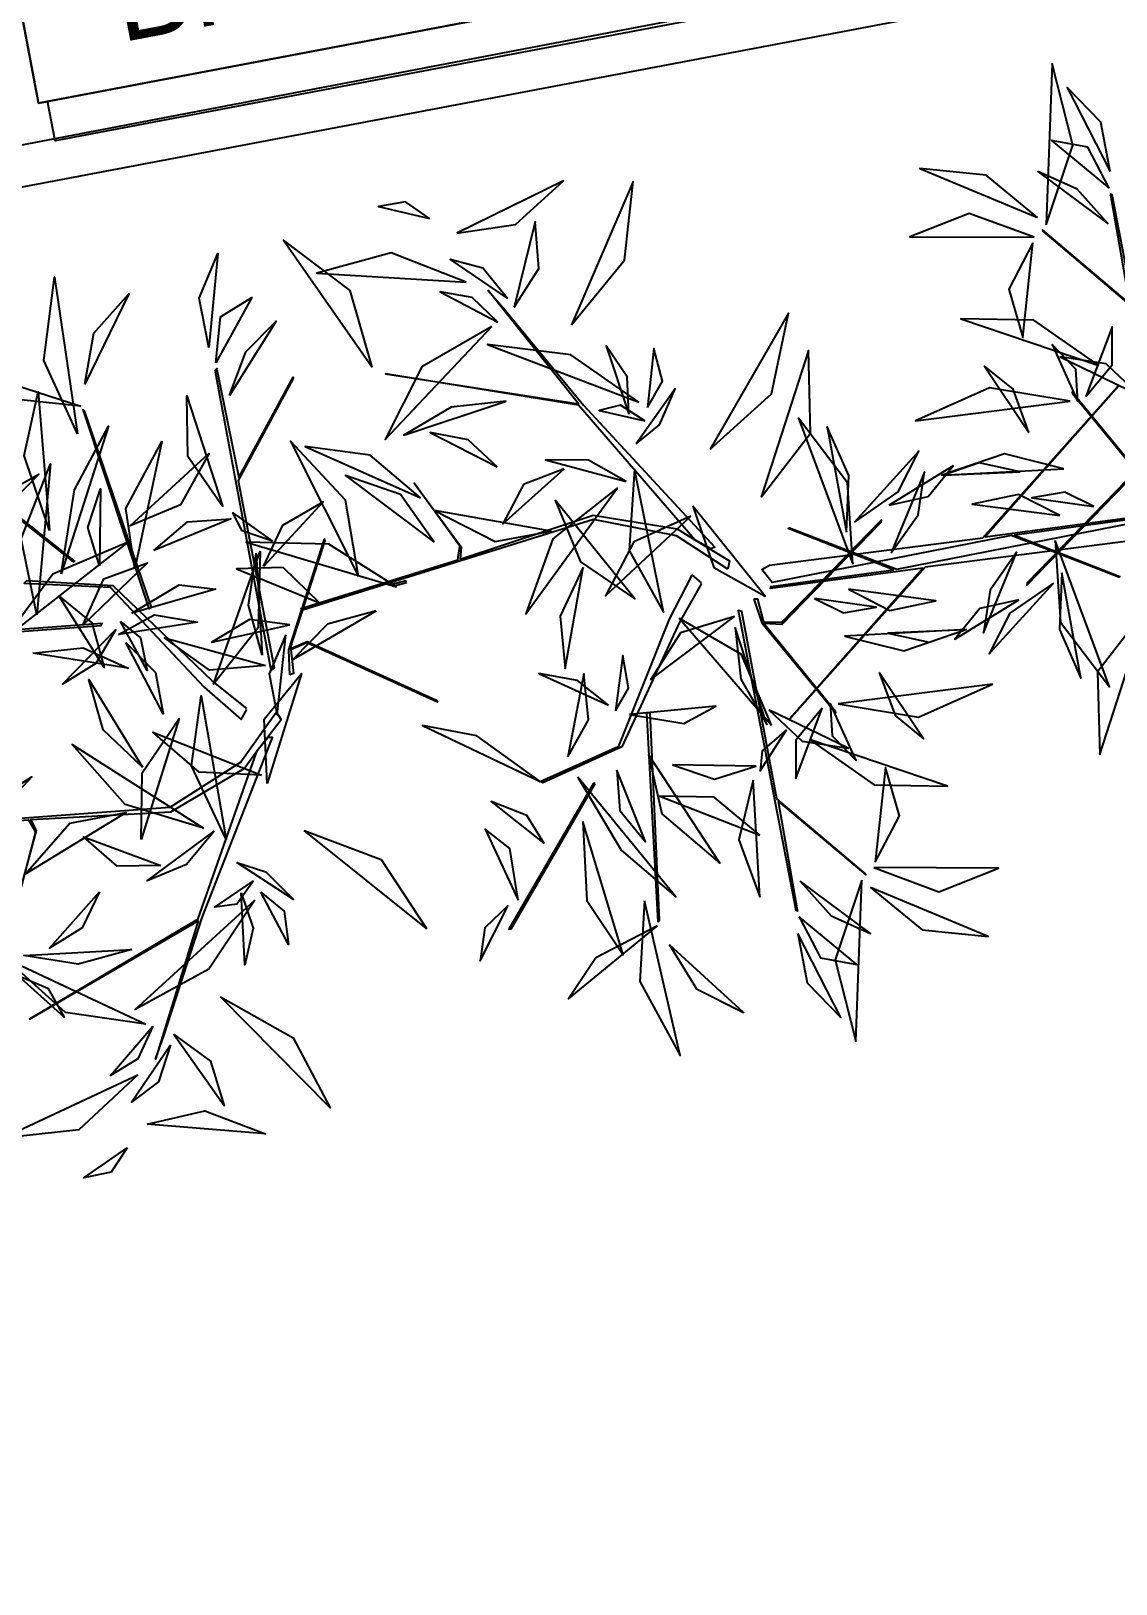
# Model space of a CAD drawing. Header units: centimetres. Extents: x 197412 to 267601, y -375791 to -305433.
# Drawn here: x 208763 to 210109, y -352221 to -350295 of the extents above; entities that cross this region are included whole.
import ezdxf

# ---------------------------------------------------------------- set-up
doc = ezdxf.new("R2010")
doc.units = ezdxf.units.CM
doc.layers.add('3-BAT C-Niveau 0', color=250, linetype='Continuous')
doc.styles.add('Helvetica', font='arial.ttf')

# ---------------------------------------------------------------- blocks, each defined once
blk = doc.blocks.new('Groupe-232-1')
at = {"linetype": 'Continuous', "flags": 128}
for points in [[(12655.19, -47870.93), (12657.93, -47884.33), (12664.66, -47871.89), (12664.67, -47872.04), (12657.84, -47884.7), (12662.3, -47907.95), (12661.93, -47908.23), (12654.99, -47871.02), (12655.17, -47870.82), (12655.18, -47870.89)], [(12658.92, -47913), (12654.62, -47909.54), (12642.31, -47897.75), (12631.56, -47897.16), (12631.3, -47897.45), (12641.96, -47897.95), (12653.6, -47910.33), (12658.2, -47914.37), (12658.91, -47913.11)]]:
    blk.add_lwpolyline(points, dxfattribs=at)
for points in [[(12589.89, -47917.27), (12594.29, -47911.07), (12603.14, -47905.45), (12640.84, -47902.69), (12640.96, -47902.46), (12620.65, -47903.94), (12619.77, -47902.45), (12622.21, -47893.1), (12619.65, -47902.6), (12620.34, -47903.95), (12602.98, -47904.93), (12593.91, -47910.29), (12592.35, -47912.39), (12599.68, -47891.56), (12620.55, -47879.19), (12599.62, -47891.38), (12604.91, -47874.24), (12603.83, -47877.26), (12599.1, -47891.8), (12590.38, -47914.14), (12590.92, -47914.14), (12592.35, -47912.39), (12589.29, -47916.37)], [(12638.76, -47876.06), (12638.56, -47875.9), (12646.74, -47900.6), (12647.1, -47900.43)], [(12637.56, -47894.73), (12637.39, -47894.8), (12620.98, -47881.81), (12621.24, -47881.75)], [(12664.26, -47908.82), (12664.11, -47905.7), (12668.55, -47891.96), (12668.59, -47892.13), (12664.26, -47905.6), (12666.38, -47904.66), (12682.43, -47911.95), (12682.57, -47912.19), (12666.37, -47904.86), (12664.36, -47905.71), (12664.7, -47908.65)], [(12662.59, -47913.45), (12658.18, -47919.65), (12649.34, -47925.28), (12611.64, -47928.03), (12611.51, -47928.27), (12631.82, -47926.78), (12632.71, -47928.27), (12630.27, -47937.62), (12632.83, -47928.12), (12632.13, -47926.77), (12649.5, -47925.79), (12658.57, -47920.43), (12660.13, -47918.34), (12652.79, -47939.16), (12631.93, -47951.53), (12652.86, -47939.34), (12647.57, -47956.48), (12648.65, -47953.46), (12653.38, -47938.92), (12662.1, -47916.58), (12661.56, -47916.58), (12660.13, -47918.34), (12663.19, -47914.35)]]:
    blk.add_lwpolyline(points, close=True, dxfattribs=at)
at = {"linetype": 'Continuous'}
for points in [[(12654.19, -47868.21, -174.84), (12653.01, -47862.09, -175.45), (12655.32, -47856.55, -176.76), (12655.32, -47856.55, -176.76), (12654.19, -47868.21, -174.84)], [(12637.92, -47878.93, -223.19), (12633.73, -47869.83, -225.59), (12635.05, -47859.46, -225.79), (12635.05, -47859.46, -225.79), (12637.92, -47878.93, -223.19)], [(12637.92, -47878.93, -223.19), (12633.73, -47869.83, -225.59), (12635.05, -47859.46, -225.79), (12635.05, -47859.46, -225.79), (12637.92, -47878.93, -223.19)], [(12638.82, -47872.74, -215.73), (12639.94, -47866.42, -216.78), (12644.29, -47861.55, -215.22), (12644.29, -47861.55, -215.22), (12638.82, -47872.74, -215.73)], [(12638.82, -47872.74, -215.73), (12639.94, -47866.42, -216.78), (12644.29, -47861.55, -215.22), (12644.29, -47861.55, -215.22), (12638.82, -47872.74, -215.73)], [(12655.06, -47870.09, -174.58), (12655.66, -47864.39, -172.2), (12659.55, -47861.98, -168.43), (12659.55, -47861.98, -168.43), (12655.06, -47870.09, -174.58)], [(12656.78, -47874.15, -186.97), (12658.79, -47868.74, -187.38), (12662.54, -47864.93, -185.5), (12662.54, -47864.93, -185.5), (12656.78, -47874.15, -186.97)], [(12638.3, -47875.46, -214.21), (12629.71, -47874.58, -211.43), (12624.7, -47871.09, -206.15), (12624.7, -47871.09, -206.15), (12638.3, -47875.46, -214.21)], [(12634.41, -47890.9, -221.24), (12631.29, -47881.59, -218.96), (12633.02, -47873.69, -214.31), (12633.02, -47873.69, -214.31), (12634.41, -47890.9, -221.24)], [(12655.95, -47887.95, -200.41), (12651.59, -47881.72, -200.32), (12651.45, -47874.18, -200.54), (12651.45, -47874.18, -200.54), (12655.95, -47887.95, -200.41)], [(12635.87, -47896.26, -210.1), (12637.52, -47885.85, -209.96), (12641.73, -47877.98, -205.95), (12641.73, -47877.98, -205.95), (12635.87, -47896.26, -210.1)], [(12645.02, -47895.67, -233.25), (12643.88, -47888.19, -238.65), (12648.36, -47879.86, -241.93), (12648.36, -47879.86, -241.93), (12645.02, -47895.67, -233.25)], [(12654.23, -47881.29, -189.87), (12650.69, -47887.73, -186.93), (12644.43, -47890.32, -183.27), (12644.43, -47890.32, -183.27), (12654.23, -47881.29, -189.87)], [(12622.13, -47895.08, -201.48), (12626.02, -47887.86, -202.35), (12633.11, -47883.92, -201.76), (12633.11, -47883.92, -201.76), (12622.13, -47895.08, -201.48)], [(12632.86, -47901.37, -194.97), (12630.9, -47891.93, -192.57), (12634.56, -47882.65, -191.31), (12634.56, -47882.65, -191.31), (12632.86, -47901.37, -194.97)], [(12640.65, -47895.28, -207.72), (12639.19, -47890.52, -206.62), (12640.74, -47885.72, -205.86), (12640.74, -47885.72, -205.86), (12640.65, -47895.28, -207.72)], [(12660.96, -47895.35, -207.06), (12663.37, -47890.23, -208.24), (12668.37, -47887.34, -209.24), (12668.37, -47887.34, -209.24), (12660.96, -47895.35, -207.06)], [(12647.36, -47893.39, -229.03), (12651.54, -47889.82, -227.48), (12656.92, -47889.45, -225.66), (12656.92, -47889.45, -225.66), (12647.36, -47893.39, -229.03)], [(12662.1, -47892.23, -177.75), (12658.33, -47890.93, -175.38), (12657.18, -47888.71, -172.12), (12657.18, -47888.71, -172.12), (12662.1, -47892.23, -177.75)], [(12628.94, -47904.26, -206.43), (12634.83, -47896.28, -204.4), (12644.28, -47892.28, -204.36), (12644.28, -47892.28, -204.36), (12628.94, -47904.26, -206.43)], [(12628.94, -47904.26, -206.43), (12634.83, -47896.28, -204.4), (12644.28, -47892.28, -204.36), (12644.28, -47892.28, -204.36), (12628.94, -47904.26, -206.43)], [(12660.57, -47893.45, -178.9), (12660.33, -47902.97, -176.01), (12654.77, -47909.96, -172.29), (12654.77, -47909.96, -172.29), (12660.57, -47893.45, -178.9)], [(12660.57, -47893.45, -178.9), (12660.33, -47902.97, -176.01), (12654.77, -47909.96, -172.29), (12654.77, -47909.96, -172.29), (12660.57, -47893.45, -178.9)], [(12660.8, -47906.39, -200.44), (12659.11, -47900.16, -199.26), (12660.07, -47893.75, -200.49), (12660.07, -47893.75, -200.49), (12660.8, -47906.39, -200.44)], [(12638.55, -47902.63, -194.21), (12641.17, -47896.91, -192.81), (12646.58, -47894.93, -190.06), (12646.58, -47894.93, -190.06), (12638.55, -47902.63, -194.21)], [(12638.55, -47902.63, -194.21), (12641.17, -47896.91, -192.81), (12646.58, -47894.93, -190.06), (12646.58, -47894.93, -190.06), (12638.55, -47902.63, -194.21)], [(12644.65, -47901.14, -198.87), (12650.51, -47897.65, -195.41), (12655.02, -47898.18, -190.33), (12655.02, -47898.18, -190.33), (12644.65, -47901.14, -198.87)], [(12635.64, -47899.06, -199.77), (12639.69, -47902.37, -197.57), (12641.23, -47907.9, -196.35), (12641.23, -47907.9, -196.35), (12635.64, -47899.06, -199.77)], [(12642.99, -47903.8, -183.73), (12647.4, -47901.37, -181.29), (12652.79, -47902.29, -179.52), (12652.79, -47902.29, -179.52), (12642.99, -47903.8, -183.73)], [(12642.64, -47903.18, -202.12), (12640.19, -47907.41, -201.54), (12636.04, -47909.97, -202.14), (12636.04, -47909.97, -202.14), (12642.64, -47903.18, -202.12)], [(12643.23, -47902.2, -202.35), (12645.73, -47904.24, -200.21), (12646.55, -47908.27, -199.09), (12646.55, -47908.27, -199.09), (12643.23, -47902.2, -202.35)], [(12643.9, -47904.78, -183.47), (12647.6, -47908.53, -183.7), (12648.53, -47913.66, -184.07), (12648.53, -47913.66, -184.07), (12643.9, -47904.78, -183.47)], [(12643.9, -47904.78, -183.47), (12647.6, -47908.53, -183.7), (12648.53, -47913.66, -184.07), (12648.53, -47913.66, -184.07), (12643.9, -47904.78, -183.47)], [(12661.22, -47907.67, -200.73), (12654.26, -47908.24, -197.34), (12648.7, -47904.21, -193.77), (12648.7, -47904.21, -193.77), (12661.22, -47907.67, -200.73)], [(12661.22, -47907.67, -200.73), (12654.26, -47908.24, -197.34), (12648.7, -47904.21, -193.77), (12648.7, -47904.21, -193.77), (12661.22, -47907.67, -200.73)], [(12632.36, -47906.12, -199.98), (12638.59, -47905.46, -200.36), (12644.2, -47907.97, -199.46), (12644.2, -47907.97, -199.46), (12632.36, -47906.12, -199.98)], [(12661.43, -47922.3, -210.57), (12661.07, -47914.3, -206.9), (12665.68, -47908.63, -202.54), (12665.68, -47908.63, -202.54), (12661.43, -47922.3, -210.57)], [(12645.98, -47920.27, -185.42), (12641.08, -47915.64, -185.31), (12639.31, -47909.38, -184.01), (12639.31, -47909.38, -184.01), (12645.98, -47920.27, -185.42)], [(12656.36, -47929.23, -176.08), (12652.05, -47920.09, -174.79), (12653.23, -47911.43, -170.69), (12653.23, -47911.43, -170.69), (12656.36, -47929.23, -176.08)], [(12645.8, -47929.23, -205.3), (12645.94, -47920.97, -204.92), (12650.5, -47914.24, -203.9), (12650.5, -47914.24, -203.9), (12645.8, -47929.23, -205.3)], [(12660.75, -47921.25, -217.22), (12652.99, -47920.87, -219.34), (12647.25, -47915.91, -221.55), (12647.25, -47915.91, -221.55), (12660.75, -47921.25, -217.22)], [(12653.54, -47927.85, -204.31), (12643.8, -47924.91, -204.16), (12637.26, -47917.45, -202.67), (12637.26, -47917.45, -202.67), (12653.54, -47927.85, -204.31)], [(12621.18, -47933.27, -197.23), (12626.44, -47925.11, -194.28), (12632.25, -47921.47, -188.42), (12632.25, -47921.47, -188.42), (12621.18, -47933.27, -197.23)], [(12631.4, -47933.54, -188.89), (12636.97, -47927.2, -185.79), (12643.92, -47925.87, -181.22), (12643.92, -47925.87, -181.22), (12631.4, -47933.54, -188.89)], [(12654.85, -47928.2, -204.62), (12651.44, -47932.36, -205.07), (12646.53, -47934.36, -204.23), (12646.53, -47934.36, -204.23), (12654.85, -47928.2, -204.62)], [(12666.02, -47928.11, -220.09), (12675.6, -47931.72, -220.53), (12681.22, -47940.27, -219.34), (12681.22, -47940.27, -219.34), (12666.02, -47928.11, -220.09)], [(12648.26, -47932.46, -184.69), (12642.84, -47932.53, -183.17), (12638.66, -47928.89, -181.63), (12638.66, -47928.89, -181.63), (12648.26, -47932.46, -184.69)], [(12657.68, -47932.08, -171.59), (12661.26, -47933.24, -169.03), (12664.71, -47936.67, -167.96), (12664.71, -47936.67, -167.96), (12657.68, -47932.08, -171.59)], [(12640.62, -47935.72, -195.33), (12638.5, -47940.19, -195.1), (12634.42, -47942.73, -194.26), (12634.42, -47942.73, -194.26), (12640.62, -47935.72, -195.33)], [(12659.75, -47934.37, -212.09), (12657.66, -47937.25, -209.87), (12654.93, -47937.65, -207.1), (12654.93, -47937.65, -207.1), (12659.75, -47934.37, -212.09)], [(12659.75, -47934.37, -212.09), (12657.66, -47937.25, -209.87), (12654.93, -47937.65, -207.1), (12654.93, -47937.65, -207.1), (12659.75, -47934.37, -212.09)], [(12658.2, -47935.84, -172.05), (12659.7, -47940.24, -171.7), (12658.67, -47944.77, -172.02), (12658.67, -47944.77, -172.02), (12658.2, -47935.84, -172.05)], [(12658.2, -47935.84, -172.05), (12659.7, -47940.24, -171.7), (12658.67, -47944.77, -172.02), (12658.67, -47944.77, -172.02), (12658.2, -47935.84, -172.05)], [(12660.66, -47935.78, -213.12), (12663.56, -47938.12, -210.71), (12664.08, -47942.28, -208.62), (12664.08, -47942.28, -208.62), (12660.66, -47935.78, -213.12)], [(12660.66, -47935.78, -213.12), (12663.56, -47938.12, -210.71), (12664.08, -47942.28, -208.62), (12664.08, -47942.28, -208.62), (12660.66, -47935.78, -213.12)], [(12659.92, -47936.78, -212.64), (12654.19, -47945.31, -211.07), (12645.05, -47950.31, -212.06), (12645.05, -47950.31, -212.06), (12659.92, -47936.78, -212.64)], [(12659.92, -47936.78, -212.64), (12654.19, -47945.31, -211.07), (12645.05, -47950.31, -212.06), (12645.05, -47950.31, -212.06), (12659.92, -47936.78, -212.64)], [(12644.64, -47942.88, -196.26), (12637.98, -47944.72, -195.05), (12631.26, -47943.62, -196.39), (12631.26, -47943.62, -196.39), (12644.64, -47942.88, -196.26)], [(12646.36, -47952.16, -228.97), (12636.42, -47950.7, -227.8), (12628.92, -47943.97, -227.09), (12628.92, -47943.97, -227.09), (12646.36, -47952.16, -228.97)], [(12630.51, -47946.11, -211.6), (12634.22, -47947.67, -211.07), (12636.26, -47951.27, -211.1), (12636.26, -47951.27, -211.1), (12630.51, -47946.11, -211.6)], [(12655.65, -47948.77, -223.66), (12664.68, -47953.84, -222.36), (12669.24, -47962.52, -219.58), (12669.24, -47962.52, -219.58), (12655.65, -47948.77, -223.66)], [(12647.24, -47952.4, -229.3), (12645.39, -47956.44, -228.25), (12641.98, -47958.53, -226.49), (12641.98, -47958.53, -226.49), (12647.24, -47952.4, -229.3)], [(12649.8, -47953.4, -232.48), (12654.41, -47956.75, -232.45), (12656.08, -47962.29, -231.83), (12656.08, -47962.29, -231.83), (12649.8, -47953.4, -232.48)], [(12649.44, -47954.72, -232.75), (12647.96, -47959.32, -233.5), (12644.59, -47961.83, -235.42), (12644.59, -47961.83, -235.42), (12649.44, -47954.72, -232.75)], [(12645.4, -47958.45, -228.35), (12638.08, -47965.27, -229.1), (12628.58, -47966.29, -232.12), (12628.58, -47966.29, -232.12), (12645.4, -47958.45, -228.35)], [(12646.54, -47964.55, -212.86), (12653.69, -47962.89, -209.91), (12661.22, -47965.74, -208.14), (12661.22, -47965.74, -208.14), (12646.54, -47964.55, -212.86)], [(12646.54, -47964.55, -212.86), (12653.69, -47962.89, -209.91), (12661.22, -47965.74, -208.14), (12661.22, -47965.74, -208.14), (12646.54, -47964.55, -212.86)], [(12644.05, -47967.5, -211.21), (12642.06, -47970.5, -209.03), (12638.69, -47971.2, -206.71), (12638.69, -47971.2, -206.71), (12644.05, -47967.5, -211.21)], [(12644.05, -47967.5, -211.21), (12642.06, -47970.5, -209.03), (12638.69, -47971.2, -206.71), (12638.69, -47971.2, -206.71), (12644.05, -47967.5, -211.21)]]:
    blk.add_polyline3d(points, dxfattribs=at)
blk = doc.blocks.new('Groupe-233-1')
at = {"linetype": 'Continuous', "flags": 128}
for points in [[(12766.08, -47849.27), (12768.44, -47862.75), (12757.62, -47853.62), (12757.67, -47853.76), (12768.65, -47863.06), (12773, -47886.32), (12773.45, -47886.45), (12766.3, -47849.28), (12766.06, -47849.16), (12766.08, -47849.23)], [(12715.34, -47897.48), (12712.6, -47902.27), (12705.45, -47917.75), (12695.65, -47922.22), (12695.31, -47922.05), (12705.05, -47917.68), (12711.36, -47901.9), (12714.16, -47896.46), (12715.29, -47897.38)], [(12727.24, -47938), (12724.89, -47924.52), (12735.71, -47933.64), (12735.66, -47933.5), (12724.68, -47924.21), (12720.33, -47900.94), (12719.88, -47900.82), (12727.03, -47937.99), (12727.27, -47938.1), (12727.25, -47938.03)]]:
    blk.add_lwpolyline(points, dxfattribs=at)
for points in [[(12718.58, -47895.71), (12712.22, -47891.55), (12701.93, -47889.55), (12665.83, -47900.77), (12665.63, -47900.6), (12685.08, -47894.56), (12685.35, -47892.85), (12679.67, -47885.04), (12685.52, -47892.94), (12685.37, -47894.45), (12701.89, -47889.01), (12712.29, -47890.68), (12714.51, -47892.07), (12700.07, -47875.37), (12676.13, -47871.48), (12700.06, -47875.17), (12688.87, -47861.15), (12690.98, -47863.57), (12700.7, -47875.37), (12716.98, -47892.98), (12716.48, -47893.17), (12714.51, -47892.07), (12718.81, -47894.66)], [(12767.07, -47873), (12750.53, -47891.7), (12769.42, -47889.18), (12769.41, -47889.42), (12754.18, -47891.48), (12767.25, -47896.61), (12767.09, -47896.7), (12753.75, -47891.54), (12724.08, -47897.37), (12722.81, -47895.76), (12723.78, -47895.21), (12750.24, -47891.81), (12766.88, -47873.18)], [(12771.5, -47887.85), (12770.49, -47884.89), (12761.33, -47873.73), (12761.36, -47873.9), (12770.32, -47884.86), (12768, -47884.75), (12755.73, -47897.41), (12755.68, -47897.68), (12768.08, -47884.93), (12770.26, -47884.99), (12771.02, -47887.86)], [(12721.83, -47899.41), (12722.83, -47902.37), (12732, -47913.54), (12731.96, -47913.36), (12723.01, -47902.41), (12725.32, -47902.51), (12737.6, -47889.85), (12737.65, -47889.58), (12725.25, -47902.33), (12723.07, -47902.27), (12722.3, -47899.41)], [(12726.26, -47914.26), (12742.8, -47895.57), (12723.9, -47898.08), (12723.92, -47897.84), (12739.15, -47895.78), (12726.08, -47890.66), (12726.24, -47890.57), (12739.57, -47895.72), (12769.25, -47889.89), (12770.51, -47891.5), (12769.54, -47892.05), (12743.09, -47895.46), (12726.45, -47914.09)], [(12710.07, -47939.23), (12709.95, -47939.45), (12708.54, -47913.47), (12708.92, -47913.49)], [(12702.13, -47922.29), (12701.94, -47922.29), (12691.42, -47940.38), (12691.69, -47940.34)]]:
    blk.add_lwpolyline(points, close=True, dxfattribs=at)
at = {"linetype": 'Continuous'}
for points in [[(12758.11, -47852.98, -186.41), (12761.42, -47843.11, -187.61), (12758.85, -47833.01, -186.97), (12758.85, -47833.01, -186.97), (12758.11, -47852.98, -186.41)], [(12766.02, -47846.37, -174.84), (12764.88, -47840.25, -175.45), (12760.71, -47835.93, -176.76), (12760.71, -47835.93, -176.76), (12766.02, -47846.37, -174.84)], [(12765.9, -47848.44, -174.58), (12763.25, -47843.35, -172.2), (12758.75, -47842.54, -168.43), (12758.75, -47842.54, -168.43), (12765.9, -47848.44, -174.58)], [(12684.96, -47854.02, -212.86), (12692.23, -47852.95, -209.91), (12698.19, -47847.54, -208.14), (12698.19, -47847.54, -208.14), (12684.96, -47854.02, -212.86)], [(12684.96, -47854.02, -212.86), (12692.23, -47852.95, -209.91), (12698.19, -47847.54, -208.14), (12698.19, -47847.54, -208.14), (12684.96, -47854.02, -212.86)], [(12699.21, -47865.37, -223.66), (12705.77, -47857.35, -222.36), (12706.83, -47847.61, -219.58), (12706.83, -47847.61, -219.58), (12699.21, -47865.37, -223.66)], [(12757.02, -47852.08, -186.4), (12750.64, -47846.83, -186.75), (12742.43, -47845.99, -187), (12742.43, -47845.99, -187), (12757.02, -47852.08, -186.4)], [(12765.78, -47852.85, -186.97), (12761.93, -47848.55, -187.38), (12757.04, -47846.37, -185.5), (12757.04, -47846.37, -185.5), (12765.78, -47852.85, -186.97)], [(12681.56, -47852.19, -211.21), (12678.61, -47850.12, -209.03), (12675.23, -47850.7, -206.71), (12675.23, -47850.7, -206.71), (12681.56, -47852.19, -211.21)], [(12681.56, -47852.19, -211.21), (12678.61, -47850.12, -209.03), (12675.23, -47850.7, -206.71), (12675.23, -47850.7, -206.71), (12681.56, -47852.19, -211.21)], [(12692.07, -47863.2, -232.48), (12695.14, -47858.4, -232.45), (12694.67, -47852.63, -231.83), (12694.67, -47852.63, -231.83), (12692.07, -47863.2, -232.48)], [(12756.61, -47854.53, -182.25), (12748.54, -47851.56, -178.08), (12741.16, -47854.47, -173.29), (12741.16, -47854.47, -173.29), (12756.61, -47854.53, -182.25)], [(12674.45, -47870.64, -215.07), (12671.72, -47861.12, -213.8), (12663.45, -47854.87, -214.42), (12663.45, -47854.87, -214.42), (12674.45, -47870.64, -215.07)], [(12756.45, -47855.23, -181.99), (12753.45, -47860.96, -181.12), (12755.18, -47866.96, -179.03), (12755.18, -47866.96, -179.03), (12756.45, -47855.23, -181.99)], [(12686.13, -47860.11, -228.35), (12676.82, -47856.44, -229.1), (12667.61, -47858.97, -232.12), (12667.61, -47858.97, -232.12), (12686.13, -47860.11, -228.35)], [(12691.26, -47862.11, -232.75), (12688.2, -47858.36, -233.5), (12684.14, -47857.27, -235.42), (12684.14, -47857.27, -235.42), (12691.26, -47862.11, -232.75)], [(12690.05, -47865.07, -229.3), (12686.86, -47861.98, -228.25), (12682.91, -47861.29, -226.49), (12682.91, -47861.29, -226.49), (12690.05, -47865.07, -229.3)], [(12716.42, -47880.82, -220.09), (12724.01, -47873.95, -220.53), (12726.12, -47863.93, -219.34), (12726.12, -47863.93, -219.34), (12716.42, -47880.82, -220.09)], [(12764.61, -47870.44, -207.25), (12756.56, -47864.83, -205.29), (12747.49, -47864.66, -201.98), (12747.49, -47864.66, -201.98), (12764.61, -47870.44, -207.25)], [(12689.33, -47865.61, -228.97), (12680.61, -47870.61, -227.8), (12676.09, -47879.62, -227.09), (12676.09, -47879.62, -227.09), (12689.33, -47865.61, -228.97)], [(12763.03, -47874.3, -215.21), (12766.3, -47870.35, -213.09), (12766.3, -47865.62, -210.46), (12766.3, -47865.62, -210.46), (12763.03, -47874.3, -215.21)], [(12707.57, -47874.98, -212.64), (12699.11, -47869.13, -211.07), (12688.78, -47867.82, -212.06), (12688.78, -47867.82, -212.06), (12707.57, -47874.98, -212.64)], [(12707.57, -47874.98, -212.64), (12699.11, -47869.13, -211.07), (12688.78, -47867.82, -212.06), (12688.78, -47867.82, -212.06), (12707.57, -47874.98, -212.64)], [(12706.32, -47876.47, -172.05), (12706.1, -47871.84, -171.7), (12703.48, -47868, -172.02), (12703.48, -47868, -172.02), (12706.32, -47876.47, -172.05)], [(12706.32, -47876.47, -172.05), (12706.1, -47871.84, -171.7), (12703.48, -47868, -172.02), (12703.48, -47868, -172.02), (12706.32, -47876.47, -172.05)], [(12708.63, -47875.63, -213.12), (12710.47, -47872.39, -210.71), (12709.43, -47868.34, -208.62), (12709.43, -47868.34, -208.62), (12708.63, -47875.63, -213.12)], [(12708.63, -47875.63, -213.12), (12710.47, -47872.39, -210.71), (12709.43, -47868.34, -208.62), (12709.43, -47868.34, -208.62), (12708.63, -47875.63, -213.12)], [(12722.72, -47886.76, -220.85), (12728.87, -47878.83, -221.31), (12728.59, -47868.58, -222.56), (12728.59, -47868.58, -222.56), (12722.72, -47886.76, -220.85)], [(12762.04, -47874.95, -179.83), (12761.79, -47870.9, -178.67), (12758.83, -47867.81, -177.99), (12758.83, -47867.81, -177.99), (12762.04, -47874.95, -179.83)], [(12755.94, -47878.73, -210.84), (12753.98, -47873.39, -209.98), (12750.44, -47870.51, -207.2), (12750.44, -47870.51, -207.2), (12755.94, -47878.73, -210.84)], [(12769.64, -47874.11, -207.06), (12765.52, -47870.23, -208.24), (12759.82, -47869.37, -209.24), (12759.82, -47869.37, -209.24), (12769.64, -47874.11, -207.06)], [(12707.2, -47880.17, -171.59), (12710.11, -47877.78, -169.03), (12712.07, -47873.33, -167.96), (12712.07, -47873.33, -167.96), (12707.2, -47880.17, -171.59)], [(12761.05, -47874.86, -179.52), (12751.07, -47873.2, -178.73), (12741.89, -47877.31, -177.91), (12741.89, -47877.31, -177.91), (12761.05, -47874.86, -179.52)], [(12691.11, -47874.88, -196.26), (12684.25, -47875.61, -195.05), (12678.39, -47879.09, -196.39), (12678.39, -47879.09, -196.39), (12691.11, -47874.88, -196.26)], [(12708.29, -47877.28, -212.09), (12705.29, -47875.36, -209.87), (12702.61, -47876, -207.1), (12702.61, -47876, -207.1), (12708.29, -47877.28, -212.09)], [(12708.29, -47877.28, -212.09), (12705.29, -47875.36, -209.87), (12702.61, -47876, -207.1), (12702.61, -47876, -207.1), (12708.29, -47877.28, -212.09)], [(12734.09, -47895.1, -225.36), (12733.46, -47884.99, -224.7), (12727.38, -47876.95, -224), (12727.38, -47876.95, -224), (12734.09, -47895.1, -225.36)], [(12733.3, -47891.12, -183.78), (12733.59, -47884.08, -183.14), (12730.94, -47878.03, -184.94), (12730.94, -47878.03, -184.94), (12733.3, -47891.12, -183.78)], [(12672.77, -47896.63, -194.97), (12671.15, -47887.13, -192.57), (12664.35, -47879.82, -191.31), (12664.35, -47879.82, -191.31), (12672.77, -47896.63, -194.97)], [(12689.99, -47883.02, -195.33), (12686.39, -47879.64, -195.1), (12681.66, -47878.76, -194.26), (12681.66, -47878.76, -194.26), (12689.99, -47883.02, -195.33)], [(12680.46, -47886.84, -201.48), (12674.2, -47881.55, -202.35), (12666.16, -47880.48, -201.76), (12666.16, -47880.48, -201.76), (12680.46, -47886.84, -201.48)], [(12705.98, -47884.82, -204.62), (12701.3, -47882.19, -205.07), (12695.99, -47882.12, -204.23), (12695.99, -47882.12, -204.23), (12705.98, -47884.82, -204.62)], [(12734.31, -47889.85, -176.88), (12739.73, -47886.12, -176.9), (12742.29, -47881.07, -174.04), (12742.29, -47881.07, -174.04), (12734.31, -47889.85, -176.88)], [(12760.27, -47883.24, -247.3), (12752.91, -47881.41, -244.69), (12745.15, -47884.06, -243.35), (12745.15, -47884.06, -243.35), (12760.27, -47883.24, -247.3)], [(12760.27, -47883.24, -247.3), (12752.91, -47881.41, -244.69), (12745.15, -47884.06, -243.35), (12745.15, -47884.06, -243.35), (12760.27, -47883.24, -247.3)], [(12682.14, -47892.37, -207.16), (12677.97, -47886.45, -205.48), (12671.15, -47884.1, -203.83), (12671.15, -47884.1, -203.83), (12682.14, -47892.37, -207.16)], [(12682.14, -47892.37, -207.16), (12677.97, -47886.45, -205.48), (12671.15, -47884.1, -203.83), (12671.15, -47884.1, -203.83), (12682.14, -47892.37, -207.16)], [(12698.29, -47883.26, -184.69), (12693.23, -47885.18, -183.17), (12690.66, -47890.09, -181.63), (12690.66, -47890.09, -181.63), (12698.29, -47883.26, -184.69)], [(12707.02, -47883.3, -176.08), (12706.35, -47893.38, -174.79), (12710.61, -47901.02, -170.69), (12710.61, -47901.02, -170.69), (12707.02, -47883.3, -176.08)], [(12738.62, -47887.77, -161.32), (12743.44, -47886.68, -161.24), (12746.56, -47882.87, -160.95), (12746.56, -47882.87, -160.95), (12738.62, -47887.77, -161.32)], [(12738.87, -47893.69, -228.81), (12742.19, -47888.96, -229.15), (12743, -47883.64, -227.32), (12743, -47883.64, -227.32), (12738.87, -47893.69, -228.81)], [(12754.87, -47883.62, -223.21), (12749.77, -47882.52, -222.61), (12745.34, -47884.05, -220.88), (12745.34, -47884.05, -220.88), (12754.87, -47883.62, -223.21)], [(12754.87, -47883.62, -223.21), (12749.77, -47882.52, -222.61), (12745.34, -47884.05, -220.88), (12745.34, -47884.05, -220.88), (12754.87, -47883.62, -223.21)], [(12704.89, -47885.62, -204.31), (12696.9, -47891.92, -204.16), (12693.55, -47901.25, -202.67), (12693.55, -47901.25, -202.67), (12704.89, -47885.62, -204.31)], [(12763.99, -47887.93, -197.01), (12760.4, -47886.16, -196.39), (12756.33, -47886.86, -196.61), (12756.33, -47886.86, -196.61), (12763.99, -47887.93, -197.01)], [(12697.18, -47887.16, -205.3), (12700.33, -47894.8, -204.92), (12707.05, -47899.4, -203.9), (12707.05, -47899.4, -203.9), (12697.18, -47887.16, -205.3)], [(12714.27, -47887.9, -210.57), (12716.85, -47895.48, -206.9), (12723.22, -47899.07, -202.54), (12723.22, -47899.07, -202.54), (12714.27, -47887.9, -210.57)], [(12759.78, -47889.06, -186.16), (12754.64, -47886.42, -185.75), (12748.91, -47887.63, -185.13), (12748.91, -47887.63, -185.13), (12759.78, -47889.06, -186.16)], [(12682.21, -47888.42, -188.89), (12689.71, -47892.28, -185.79), (12696.66, -47890.98, -181.22), (12696.66, -47890.98, -181.22), (12682.21, -47888.42, -188.89)], [(12714.02, -47889.13, -217.22), (12706.94, -47892.32, -219.34), (12703.41, -47899.03, -221.55), (12703.41, -47899.03, -221.55), (12714.02, -47889.13, -217.22)], [(12677.48, -47897.88, -206.43), (12669.08, -47892.61, -204.4), (12658.82, -47892.34, -204.36), (12658.82, -47892.34, -204.36), (12677.48, -47897.88, -206.43)], [(12677.48, -47897.88, -206.43), (12669.08, -47892.61, -204.4), (12658.82, -47892.34, -204.36), (12658.82, -47892.34, -204.36), (12677.48, -47897.88, -206.43)], [(12754.46, -47893.57, -228.81), (12751.14, -47898.3, -229.15), (12750.33, -47903.62, -227.32), (12750.33, -47903.62, -227.32), (12754.46, -47893.57, -228.81)], [(12759.23, -47892.16, -225.36), (12759.86, -47902.28, -224.7), (12765.94, -47910.31, -224), (12765.94, -47910.31, -224), (12759.23, -47892.16, -225.36)], [(12667.94, -47899.88, -194.21), (12663.41, -47895.51, -192.81), (12657.65, -47895.65, -190.06), (12657.65, -47895.65, -190.06), (12667.94, -47899.88, -194.21)], [(12667.94, -47899.88, -194.21), (12663.41, -47895.51, -192.81), (12657.65, -47895.65, -190.06), (12657.65, -47895.65, -190.06), (12667.94, -47899.88, -194.21)], [(12700.63, -47895.44, -185.42), (12697.77, -47901.54, -185.31), (12698.41, -47908.01, -184.01), (12698.41, -47908.01, -184.01), (12700.63, -47895.44, -185.42)], [(12678.73, -47897.37, -203.84), (12678.62, -47897.14, -203.87), (12676.95, -47897.59, -202.04), (12677.04, -47897.81, -202.02), (12678.73, -47897.37, -203.84)], [(12759.01, -47897.42, -176.88), (12753.6, -47901.15, -176.9), (12751.04, -47906.19, -174.04), (12751.04, -47906.19, -174.04), (12759.01, -47897.42, -176.88)], [(12760.02, -47896.14, -183.78), (12759.74, -47903.18, -183.14), (12762.39, -47909.24, -184.94), (12762.39, -47909.24, -184.94), (12760.02, -47896.14, -183.78)], [(12729.33, -47899.33, -197.01), (12732.93, -47901.1, -196.39), (12737, -47900.4, -196.61), (12737, -47900.4, -196.61), (12729.33, -47899.33, -197.01)], [(12733.55, -47898.2, -186.16), (12738.68, -47900.84, -185.75), (12744.42, -47899.63, -185.13), (12744.42, -47899.63, -185.13), (12733.55, -47898.2, -186.16)], [(12754.71, -47899.49, -161.32), (12749.88, -47900.58, -161.24), (12746.77, -47904.4, -160.95), (12746.77, -47904.4, -160.95), (12754.71, -47899.49, -161.32)], [(12674.97, -47900.87, -199.98), (12668.94, -47902.53, -200.36), (12664.63, -47906.91, -199.46), (12664.63, -47906.91, -199.46), (12674.97, -47900.87, -199.98)], [(12770.61, -47900.51, -220.85), (12764.46, -47908.43, -221.31), (12764.74, -47918.68, -222.56), (12764.74, -47918.68, -222.56), (12770.61, -47900.51, -220.85)], [(12664.24, -47902.59, -183.73), (12659.24, -47901.95, -181.29), (12654.56, -47904.77, -179.52), (12654.56, -47904.77, -179.52), (12664.24, -47902.59, -183.73)], [(12719.43, -47901.59, -200.73), (12712.73, -47903.61, -197.34), (12709.03, -47909.39, -193.77), (12709.03, -47909.39, -193.77), (12719.43, -47901.59, -200.73)], [(12719.43, -47901.59, -200.73), (12712.73, -47903.61, -197.34), (12709.03, -47909.39, -193.77), (12709.03, -47909.39, -193.77), (12719.43, -47901.59, -200.73)], [(12724.02, -47915.06, -178.9), (12720.31, -47906.29, -176.01), (12712.59, -47901.82, -172.29), (12712.59, -47901.82, -172.29), (12724.02, -47915.06, -178.9)], [(12724.02, -47915.06, -178.9), (12720.31, -47906.29, -176.01), (12712.59, -47901.82, -172.29), (12712.59, -47901.82, -172.29), (12724.02, -47915.06, -178.9)], [(12719.5, -47902.94, -200.44), (12720.2, -47909.36, -199.26), (12723.45, -47914.97, -200.49), (12723.45, -47914.97, -200.49), (12719.5, -47902.94, -200.44)], [(12733.06, -47904.02, -247.3), (12740.42, -47905.85, -244.69), (12748.18, -47903.2, -243.35), (12748.18, -47903.2, -243.35), (12733.06, -47904.02, -247.3)], [(12733.06, -47904.02, -247.3), (12740.42, -47905.85, -244.69), (12748.18, -47903.2, -243.35), (12748.18, -47903.2, -243.35), (12733.06, -47904.02, -247.3)], [(12738.46, -47903.65, -223.21), (12743.56, -47904.74, -222.61), (12747.99, -47903.21, -220.88), (12747.99, -47903.21, -220.88), (12738.46, -47903.65, -223.21)], [(12738.46, -47903.65, -223.21), (12743.56, -47904.74, -222.61), (12747.99, -47903.21, -220.88), (12747.99, -47903.21, -220.88), (12738.46, -47903.65, -223.21)], [(12663.75, -47903.84, -183.47), (12661.67, -47908.68, -183.7), (12662.69, -47913.79, -184.07), (12662.69, -47913.79, -184.07), (12663.75, -47903.84, -183.47)], [(12663.75, -47903.84, -183.47), (12661.67, -47908.68, -183.7), (12662.69, -47913.79, -184.07), (12662.69, -47913.79, -184.07), (12663.75, -47903.84, -183.47)], [(12704.67, -47913.26, -202.35), (12706.26, -47910.45, -200.21), (12705.55, -47906.4, -199.09), (12705.55, -47906.4, -199.09), (12704.67, -47913.26, -202.35)], [(12703.77, -47912.56, -202.12), (12699.94, -47909.52, -201.54), (12695.15, -47908.66, -202.14), (12695.15, -47908.66, -202.14), (12703.77, -47912.56, -202.12)], [(12698.76, -47918.97, -199.77), (12701.32, -47914.4, -197.57), (12700.74, -47908.69, -196.35), (12700.74, -47908.69, -196.35), (12698.76, -47918.97, -199.77)], [(12737.39, -47908.54, -210.84), (12739.34, -47913.87, -209.98), (12742.89, -47916.75, -207.2), (12742.89, -47916.75, -207.2), (12737.39, -47908.54, -210.84)], [(12732.27, -47912.4, -179.52), (12742.26, -47914.06, -178.73), (12751.44, -47909.95, -177.91), (12751.44, -47909.95, -177.91), (12732.27, -47912.4, -179.52)], [(12706.38, -47913.73, -198.87), (12713.12, -47914.83, -195.41), (12717.12, -47912.69, -190.33), (12717.12, -47912.69, -190.33), (12706.38, -47913.73, -198.87)], [(12730.3, -47912.96, -215.21), (12727.03, -47916.92, -213.09), (12727.03, -47921.65, -210.46), (12727.03, -47921.65, -210.46), (12730.3, -47912.96, -215.21)], [(12731.28, -47912.31, -179.83), (12731.53, -47916.36, -178.67), (12734.5, -47919.45, -177.99), (12734.5, -47919.45, -177.99), (12731.28, -47912.31, -179.83)], [(12723.69, -47913.15, -207.06), (12727.8, -47917.04, -208.24), (12733.51, -47917.9, -209.24), (12733.51, -47917.9, -209.24), (12723.69, -47913.15, -207.06)], [(12695.31, -47922.05, -197.23), (12687.43, -47916.38, -194.28), (12680.69, -47915.11, -188.42), (12680.69, -47915.11, -188.42), (12695.31, -47922.05, -197.23)], [(12725.89, -47915.65, -177.75), (12722.86, -47918.23, -175.38), (12722.6, -47920.71, -172.12), (12722.6, -47920.71, -172.12), (12725.89, -47915.65, -177.75)], [(12728.71, -47916.82, -207.25), (12736.77, -47922.44, -205.29), (12745.84, -47922.61, -201.98), (12745.84, -47922.61, -201.98), (12728.71, -47916.82, -207.25)], [(12708.73, -47918.69, -233.25), (12710.4, -47926.06, -238.65), (12717.62, -47932.18, -241.93), (12717.62, -47932.18, -241.93), (12708.73, -47918.69, -233.25)], [(12704.81, -47920.65, -207.72), (12705.19, -47925.62, -206.62), (12708.38, -47929.52, -205.86), (12708.38, -47929.52, -205.86), (12704.81, -47920.65, -207.72)], [(12711.74, -47919.96, -229.03), (12716.94, -47921.75, -227.48), (12722.08, -47920.13, -225.66), (12722.08, -47920.13, -225.66), (12711.74, -47919.96, -229.03)], [(12736.88, -47932.04, -181.99), (12739.88, -47926.3, -181.12), (12738.15, -47920.3, -179.03), (12738.15, -47920.3, -179.03), (12736.88, -47932.04, -181.99)], [(12700, -47921.49, -210.1), (12705.34, -47930.57, -209.96), (12712.14, -47936.35, -205.95), (12712.14, -47936.35, -205.95), (12700, -47921.49, -210.1)], [(12721.73, -47921.88, -200.41), (12719.95, -47929.27, -200.32), (12722.58, -47936.34, -200.54), (12722.58, -47936.34, -200.54), (12721.73, -47921.88, -200.41)], [(12695.8, -47929.72, -218.46), (12693.65, -47926.26, -216.39), (12689.21, -47924.53, -215.43), (12689.21, -47924.53, -215.43), (12695.8, -47929.72, -218.46)], [(12722.57, -47928.7, -189.87), (12716.91, -47924, -186.93), (12710.14, -47923.88, -183.27), (12710.14, -47923.88, -183.27), (12722.57, -47928.7, -189.87)], [(12692.56, -47936.77, -202.5), (12691.54, -47930.37, -200.11), (12688.49, -47927.94, -195.35), (12688.49, -47927.94, -195.35), (12692.56, -47936.77, -202.5)], [(12700.6, -47927.01, -221.24), (12701.1, -47936.81, -218.96), (12705.6, -47943.54, -214.31), (12705.6, -47943.54, -214.31), (12700.6, -47927.01, -221.24)], [(12735.21, -47934.28, -186.41), (12731.91, -47944.15, -187.61), (12734.48, -47954.25, -186.97), (12734.48, -47954.25, -186.97), (12735.21, -47934.28, -186.41)], [(12736.71, -47932.73, -182.25), (12744.79, -47935.71, -178.08), (12752.17, -47932.8, -173.29), (12752.17, -47932.8, -173.29), (12736.71, -47932.73, -182.25)], [(12727.55, -47934.41, -186.97), (12731.4, -47938.72, -187.38), (12736.28, -47940.89, -185.5), (12736.28, -47940.89, -185.5), (12727.55, -47934.41, -186.97)], [(12736.31, -47935.19, -186.4), (12742.69, -47940.43, -186.75), (12750.89, -47941.27, -187), (12750.89, -47941.27, -187), (12736.31, -47935.19, -186.4)], [(12691.32, -47937.41, -211.6), (12688.43, -47940.21, -211.07), (12687.85, -47944.31, -211.1), (12687.85, -47944.31, -211.1), (12691.32, -47937.41, -211.6)], [(12708.24, -47936.86, -223.19), (12707.68, -47946.87, -225.59), (12712.7, -47956.04, -225.79), (12712.7, -47956.04, -225.79), (12708.24, -47936.86, -223.19)], [(12708.24, -47936.86, -223.19), (12707.68, -47946.87, -225.59), (12712.7, -47956.04, -225.79), (12712.7, -47956.04, -225.79), (12708.24, -47936.86, -223.19)], [(12709.87, -47939.95, -214.21), (12702.2, -47943.91, -211.43), (12698.81, -47948.99, -206.15), (12698.81, -47948.99, -206.15), (12709.87, -47939.95, -214.21)], [(12727.43, -47938.82, -174.58), (12730.08, -47943.91, -172.2), (12734.58, -47944.73, -168.43), (12734.58, -47944.73, -168.43), (12727.43, -47938.82, -174.58)], [(12727.3, -47940.89, -174.84), (12728.45, -47947.02, -175.45), (12732.62, -47951.33, -176.76), (12732.62, -47951.33, -176.76), (12727.3, -47940.89, -174.84)], [(12711.35, -47942.3, -215.73), (12714.7, -47947.77, -216.78), (12720.53, -47950.71, -215.22), (12720.53, -47950.71, -215.22), (12711.35, -47942.3, -215.73)], [(12711.35, -47942.3, -215.73), (12714.7, -47947.77, -216.78), (12720.53, -47950.71, -215.22), (12720.53, -47950.71, -215.22), (12711.35, -47942.3, -215.73)]]:
    blk.add_polyline3d(points, dxfattribs=at)
blk = doc.blocks.new('Groupe-242-1')
for name in ['Groupe-233-1', 'Groupe-232-1']:
    blk.add_blockref(name, (0, 0))

msp = doc.modelspace()

# ---------------------------------------------------------------- linework, layer by layer
at = {"layer": '3-BAT C-Niveau 0', "flags": 128}
for points in [[(210118.1, -344054.1), (206195.8, -344796.9), (207315.7, -350710.5), (211233.9, -349961), (211225.9, -349919.4), (208772.4, -350384.1), (208028.2, -346453.9), (210484.5, -345988.8)], [(210975.8, -345895.7), (208028.2, -346453.9), (208772.4, -350384.1), (211720, -349825.9)], [(208783.6, -350382), (211720, -349825.9), (211729.3, -349875), (208792.9, -350431.1)], [(209408.6, -361815.5), (213340, -361071), (213157.5, -360106.9), (213156.8, -360107.1), (213131.7, -359974.5), (210676.7, -360439.4), (209932.4, -356509.2), (212388.1, -356044.2), (211246.4, -350015.8), (207316.4, -350760)]]:
    msp.add_lwpolyline(points, close=True, dxfattribs=at)

# ---------------------------------------------------------------- block references
at = {"layer": '3-BAT C-Niveau 0', "xscale": 10, "yscale": 10, "zscale": 10}
msp.add_blockref('Groupe-242-1', (82441.7, 127994.6), dxfattribs=at)

# ---------------------------------------------------------------- texts
at = {"layer": '3-BAT C-Niveau 0', "insert": (209397.4, -350106.1), "char_height": 102.169, "attachment_point": 2, "rotation": 10.7236, "line_spacing_factor": 0.834288, "style": 'Helvetica'}
msp.add_mtext('Brise-Vue ht 1,60', dxfattribs=at)

doc.saveas('drawing.dxf')
